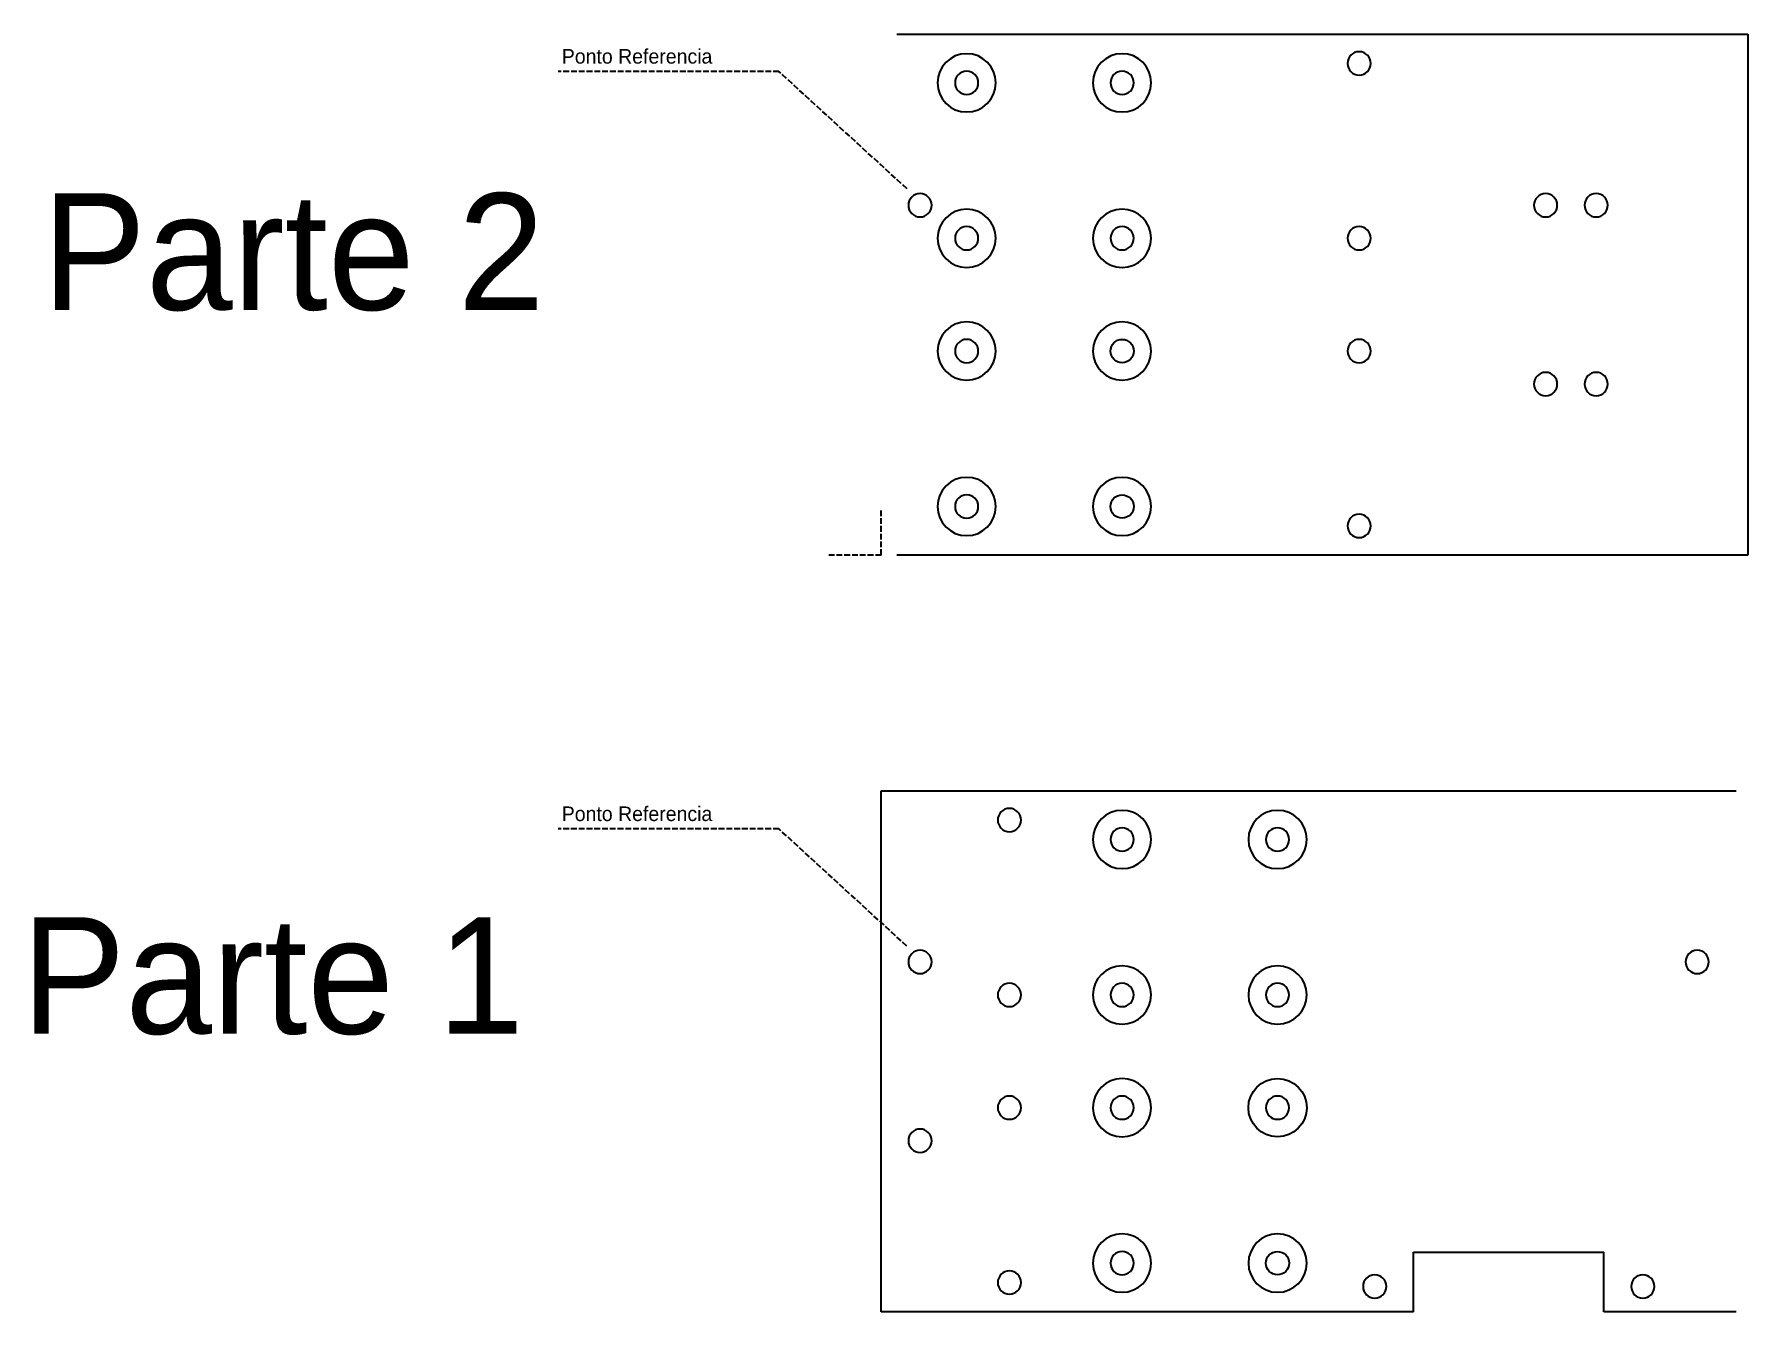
# Model space of a CAD drawing. Extents: x -218 to 449, y -118 to 657.
# Drawn here: x -217.9 to 223, y 328.8 to 657.5 of the extents above; entities that cross this region are included whole.
import ezdxf

# ---------------------------------------------------------------- set-up
doc = ezdxf.new("R2010")
doc.units = 0
doc.linetypes.add('AVEVASHORTDASHED', pattern=[2, 1.5, -0.5])
doc.layers.get('0').update_dxf_attribs({"linetype": 'CONTINUOUS'})
doc.layers.add('-300', color=7, linetype='CONTINUOUS')

msp = doc.modelspace()

# ---------------------------------------------------------------- linework, layer by layer
for p, q in [((4.04, 657.5), (223.04, 657.5)), ((223.04, 657.5), (223.04, 523.5)), ((223.04, 523.5), (4.04, 523.5)), ((0.04, 462.82), (220.04, 462.82)), ((0.04, 328.82), (0.04, 462.82)), ((137.04, 344.12), (186.04, 344.12)), ((137.04, 328.82), (137.04, 344.12)), ((186.04, 328.82), (186.04, 344.12)), ((137.04, 328.82), (0.04, 328.82)), ((220.04, 328.82), (186.04, 328.82))]:
    msp.add_line(p, q)
at = {"linetype": 'AVEVASHORTDASHED'}
for p, q in [((-26.27, 647.91), (-83.06, 647.91)), ((6.69, 617.74), (-26.27, 647.91)), ((0.04, 523.5), (0.04, 535.44)), ((0.04, 523.5), (-13.96, 523.5)), ((-26.29, 453.04), (-83.08, 453.04)), ((6.67, 422.86), (-26.29, 453.04))]:
    msp.add_line(p, q, dxfattribs=at)
at = {"extrusion": (1.66311e-15, -3.33769e-16, -1)}
msp.add_circle((-123.04, 650), 3, dxfattribs=at)
at = {"extrusion": (2.01228e-15, -3.6965e-31, -1)}
for centre in [(-22.04, 645, -11), (-22.04, 536, -11)]:
    msp.add_circle(centre, 7.5, dxfattribs=at)
at = {"extrusion": (1.9792e-15, 5.72883e-17, -1)}
for centre in [(-62.04, 645, -11), (-62.04, 450.32, -11)]:
    msp.add_circle(centre, 7.5, dxfattribs=at)
at = {"extrusion": (2.81997e-15, 5.87832e-17, -1)}
msp.add_circle((-22.04, 645), 3, dxfattribs=at)
at = {"extrusion": (1.95072e-15, 1.64958e-17, -1)}
for centre in [(-22.04, 645, -11), (-10.04, 418.82)]:
    msp.add_circle(centre, 3, dxfattribs=at)
at = {"extrusion": (3.60629e-15, 2.48632e-15, -1)}
msp.add_circle((-62.04, 645, -11), 3, dxfattribs=at)
at = {"extrusion": (1.59976e-15, 1.29328e-15, -1)}
msp.add_circle((-62.04, 645), 3, dxfattribs=at)
at = {"extrusion": (2.08982e-15, -1.40273e-16, -1)}
for centre in [(-10.04, 613.5), (-210.04, 418.82)]:
    msp.add_circle(centre, 3, dxfattribs=at)
at = {"extrusion": (1.94909e-15, -1.04243e-17, -1)}
msp.add_circle((-171.04, 613.5), 3, dxfattribs=at)
at = {"extrusion": (1.87998e-15, 2.42861e-17, -1)}
msp.add_circle((-184.04, 613.5), 3, dxfattribs=at)
at = {"extrusion": (2.0732e-15, 1.05523e-16, -1)}
msp.add_circle((-22.04, 605, -11), 7.5, dxfattribs=at)
at = {"extrusion": (2.02345e-15, -4.17059e-17, -1)}
msp.add_circle((-62.04, 605, -11), 7.5, dxfattribs=at)
at = {"extrusion": (-1.64844e-15, 1.51287e-14, -1)}
msp.add_circle((-22.04, 605), 3, dxfattribs=at)
at = {"extrusion": (1.65702e-15, 4.25781e-17, -1)}
msp.add_circle((-22.04, 605, -11), 3, dxfattribs=at)
at = {"extrusion": (-1.61644e-14, 1.07526e-14, -1)}
msp.add_circle((-62.04, 605, -11), 3, dxfattribs=at)
at = {"extrusion": (-1.73351e-14, -6.27265e-15, -1)}
msp.add_circle((-62.04, 605), 3, dxfattribs=at)
at = {"extrusion": (2.09204e-15, 4.12588e-16, -1)}
msp.add_circle((-123.04, 605), 3, dxfattribs=at)
at = {"extrusion": (2.13231e-15, -3.21616e-17, -1)}
msp.add_circle((-22.04, 576, -11), 7.5, dxfattribs=at)
at = {"extrusion": (1.95072e-15, -1.64958e-17, -1)}
for centre in [(-62.04, 576, -11), (-62.04, 410.32, -11)]:
    msp.add_circle(centre, 7.5, dxfattribs=at)
at = {"extrusion": (3.68484e-15, 9.87351e-16, -1)}
msp.add_circle((-22.04, 576), 3, dxfattribs=at)
at = {"extrusion": (6.17759e-15, -6.93994e-15, -1)}
msp.add_circle((-22.04, 576, -11), 3, dxfattribs=at)
for centre, radius in [((62.04, 576), 3), ((62.04, 576, 11), 3), ((62.04, 536, 11), 3), ((62.04, 536), 3), ((102.04, 381.32, 11), 7.5), ((102.04, 341.32), 3), ((102.04, 341.32, 11), 3)]:
    msp.add_circle(centre, radius)
at = {"extrusion": (1.31712e-15, 4.01348e-16, -1)}
msp.add_circle((-123.04, 576), 3, dxfattribs=at)
at = {"extrusion": (1.67851e-15, 3.49166e-16, -1)}
msp.add_circle((-171.04, 567.5), 3, dxfattribs=at)
at = {"extrusion": (2.3112e-15, 3.47491e-16, -1)}
msp.add_circle((-184.04, 567.5), 3, dxfattribs=at)
at = {"extrusion": (1.93668e-15, -7.55982e-17, -1)}
for centre in [(-62.04, 536, -11), (-62.04, 341.32, -11)]:
    msp.add_circle(centre, 7.5, dxfattribs=at)
at = {"extrusion": (3.81964e-15, -7.01656e-31, -1)}
msp.add_circle((-22.04, 536), 3, dxfattribs=at)
at = {"extrusion": (8.96411e-15, 2.61908e-14, -1)}
msp.add_circle((-22.04, 536, -11), 3, dxfattribs=at)
at = {"extrusion": (2.15221e-15, -3.22172e-17, -1)}
msp.add_circle((-123.04, 531), 3, dxfattribs=at)
at = {"extrusion": (1.87998e-15, 3.25372e-18, -1)}
msp.add_circle((-33.04, 455.32), 3, dxfattribs=at)
at = {"extrusion": (1.9748e-15, -1.39886e-16, -1)}
msp.add_circle((-102.04, 450.32, -11), 7.5, dxfattribs=at)
at = {"extrusion": (2.05896e-14, 7.1072e-15, -1)}
msp.add_circle((-62.04, 450.32, -11), 3, dxfattribs=at)
at = {"extrusion": (2.40361e-15, 3.02318e-16, -1)}
msp.add_circle((-62.04, 450.32), 3, dxfattribs=at)
at = {"extrusion": (2.2142e-15, 3.49739e-16, -1)}
msp.add_circle((-102.04, 450.32, -11), 3, dxfattribs=at)
at = {"extrusion": (2.23166e-15, -4.0995e-31, -1)}
msp.add_circle((-102.04, 450.32), 3, dxfattribs=at)
at = {"extrusion": (1.87998e-15, -3.45346e-31, -1)}
msp.add_circle((-102.04, 410.32, -11), 7.5, dxfattribs=at)
at = {"extrusion": (1.94302e-15, 1.2235e-17, -1)}
msp.add_circle((-33.04, 410.32), 3, dxfattribs=at)
at = {"extrusion": (1.98549e-15, 1.46262e-16, -1)}
msp.add_circle((-62.04, 410.32, -11), 3, dxfattribs=at)
at = {"extrusion": (2.34015e-15, -3.46106e-16, -1)}
msp.add_circle((-62.04, 410.32), 3, dxfattribs=at)
at = {"extrusion": (-1.80506e-14, 2.3226e-14, -1)}
msp.add_circle((-102.04, 410.32, -11), 3, dxfattribs=at)
at = {"extrusion": (2.49182e-15, 2.03591e-15, -1)}
msp.add_circle((-102.04, 410.32), 3, dxfattribs=at)
at = {"extrusion": (1.96837e-15, -2.53525e-17, -1)}
msp.add_circle((-62.04, 381.32, -11), 7.5, dxfattribs=at)
at = {"extrusion": (1.88963e-15, 5.06324e-16, -1)}
msp.add_circle((-33.04, 381.32), 3, dxfattribs=at)
at = {"extrusion": (2.50738e-15, -3.62233e-16, -1)}
msp.add_circle((-62.04, 381.32), 3, dxfattribs=at)
at = {"extrusion": (2.00315e-15, 9.1309e-18, -1)}
msp.add_circle((-62.04, 381.32, -11), 3, dxfattribs=at)
at = {"extrusion": (2.768e-15, -4.21387e-29, -1)}
msp.add_circle((-102.04, 381.32), 3, dxfattribs=at)
at = {"extrusion": (7.77865e-16, -2.78146e-16, -1)}
msp.add_circle((-102.04, 381.32, -11), 3, dxfattribs=at)
at = {"extrusion": (2.1754e-15, 1.04691e-16, -1)}
msp.add_circle((-10.04, 372.82), 3, dxfattribs=at)
at = {"extrusion": (1.9748e-15, 1.39886e-16, -1)}
msp.add_circle((-102.04, 341.32, -11), 7.5, dxfattribs=at)
at = {"extrusion": (2.17891e-15, 8.68134e-16, -1)}
msp.add_circle((-62.04, 341.32), 3, dxfattribs=at)
at = {"extrusion": (2.05154e-15, -9.9051e-17, -1)}
msp.add_circle((-62.04, 341.32, -11), 3, dxfattribs=at)
at = {"extrusion": (1.33816e-15, 4.37777e-16, -1)}
msp.add_circle((-33.04, 336.32), 3, dxfattribs=at)
at = {"extrusion": (1.95417e-15, -2.93806e-17, -1)}
msp.add_circle((-127.04, 335.32), 3, dxfattribs=at)
at = {"extrusion": (2.13662e-15, -5.9214e-17, -1)}
msp.add_circle((-196.04, 335.32), 3, dxfattribs=at)

# ---------------------------------------------------------------- texts
at = {"layer": '-300', "color": 7, "linetype": 'CONTINUOUS'}
for s, height, p in [('Ponto Referencia', 3.75, (-82.15, 649.94)), ('Parte 2', 30, (-215.9, 586.59)), ('Ponto Referencia', 3.75, (-82.16, 455.06)), ('Parte 1', 30, (-221.2, 400.33))]:
    msp.add_text(s, height=height, dxfattribs=at).set_placement(p)

doc.saveas('drawing.dxf')
